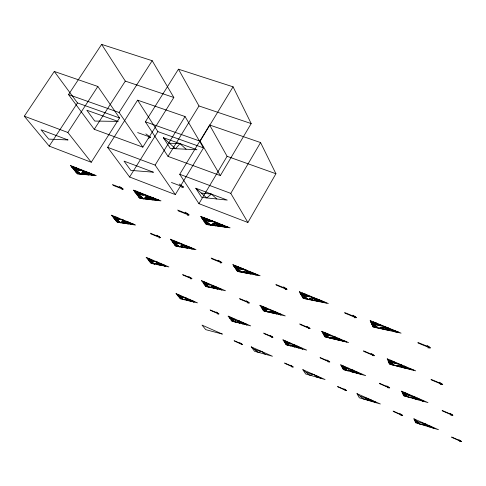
<?xml version="1.0" encoding="UTF-8"?>
<svg xmlns="http://www.w3.org/2000/svg" width="486" height="486" viewBox="0 0 486 486"><rect width="100%" height="100%" fill="white"/><g stroke="black" fill="none" stroke-linecap="round" stroke-linejoin="round"><path stroke-width="0.73" d="M382.682 328.311L382.695 327.382L384.086 328.032M395.331 331.889L389.14 329.368L386.886 328.876L384.068 329.423L384.104 327.096L388.612 328.074L395.331 331.889L394.82 330.602L393.988 331.13L391.71 329.338L391.297 329.599M116.136 220.128L114.951 219.459L114.975 218.718M116.227 217.534L116.239 217.163L118.602 218.882L118.639 218.141L119.793 219.557L113.846 216.185L118.475 221.829L117.97 222.357L116.105 220.857L116.172 219.022L113.791 218.05L116.16 219.393L114.951 219.459M402.554 366.565L399.881 366.851L400.014 364.956L402.104 365.484L402.554 366.565L403.599 366.827M128.261 222.442L128.292 222.072L130.685 223.426M134.093 224.818L133.152 224.052L132.593 224.587L130.716 223.062L130.655 223.797L128.292 222.072M138.601 195.882L137.277 195.129L137.368 194.236M138.929 192.729L138.978 192.274L141.602 194.248L141.705 193.337L142.939 195.008L137.502 192.881L134.586 191.034L136.256 191.211L141.201 197.826L140.563 198.501L138.51 196.769L138.741 194.54L136.037 193.483L137.702 193.665L134.792 191.818L135.624 191.909M415.773 398.362L413.24 398.465L413.44 396.904L415.39 397.445L415.773 398.362L416.751 398.635M152.628 198.075L152.695 197.626L155.386 199.157M159.268 200.669L158.236 199.789L157.531 200.469L155.459 198.707L155.32 199.606L152.695 197.626M150.283 261.62L149.196 261L149.293 260.417M153.248 263.807L152.41 263.145L151.857 263.527L150.18 262.197L150.441 260.739L148.2 259.797L150.387 261.037L149.196 261M427.079 425.56L424.673 425.517L424.922 424.217L429.235 426.902L428.591 425.323L433.84 428.294L433.524 427.51M174.735 244.075L173.52 243.389L173.696 242.69M177.979 246.548L177.068 245.795L176.382 246.274L174.559 244.768L175.003 243.03L172.481 242.004L174.911 243.383L173.52 243.389M175.361 241.627L175.452 241.275L177.9 242.666M181.466 244.118L180.543 243.346L179.838 243.844L177.991 242.307L177.809 243.012L175.452 241.275M188.125 246.827L188.234 246.481L190.694 247.878M194.309 249.348L193.392 248.577L192.644 249.063L190.81 247.526L190.585 248.225L188.234 246.481M205.402 222.072L204.035 221.3L204.32 220.45M186.709 298.216L179.911 296.624L179.516 297.79L183.726 299.619L186.709 298.216L190.536 301.229L188.854 299.139L193.981 302.043L193.149 300.998M208.986 224.915L207.984 224.046L207.115 224.654L205.11 222.916L205.839 220.802L215.341 222.078L220.383 226.494L218.281 223.22L214.435 222.703L215.596 225.832L217.412 224.599L219.332 224.86L225.225 227.162L224.186 225.528L223.833 226.379L221.227 224.374L221.057 224.799M206.422 219.083L206.568 218.651L209.332 220.219M213.421 221.816L212.406 220.93L211.513 221.561L209.484 219.787L209.18 220.65L206.568 218.651M205.299 284.851L204.181 284.219L204.418 283.672M208.239 287.056L207.419 286.388L206.708 286.728L205.068 285.397L205.657 284.037L213.415 285.677L217.54 289.049L215.814 286.685L221.482 289.893L220.626 288.708M206.137 282.937L208.512 283.939M236.889 269.481L235.643 268.776L235.983 268.12M240.096 271.972L239.203 271.218L238.322 271.638L236.542 270.125L237.411 268.509L246.42 270.173L250.898 274.007L249.142 271.285L255.478 274.876L254.609 273.509L254.208 274.153L251.876 272.397L251.675 272.719M238.116 267.197L238.292 266.863L240.813 268.296M244.604 269.839L243.705 269.068L242.793 269.505L240.995 267.962L240.631 268.624L238.292 266.863M247.896 222.491L275.927 173.733L260.563 142.568L209.618 125.005L179.729 174.292L198.944 203.67L247.896 222.491L230.783 193.373L179.729 174.292M78.07 170.106L77.013 169.237L76.581 169.979L72.335 166.498M230.783 193.373L260.563 142.568M75.676 168.028L75.634 167.555L78.27 169.499L78.191 168.551L79.564 170.234L74.461 168.241L71.6 166.437L73.076 166.558L78.568 173.241L78.137 173.964L76.041 172.244L75.84 169.918L73.301 168.921L74.783 169.049L71.922 167.251L72.663 167.312M81.818 170.428L80.755 169.553L80.311 170.3L78.191 168.551M198.944 203.67L227.096 156.31L209.618 125.005M220.346 175.604L251.195 123.572L233.067 86.824L178.453 69.194L145.387 121.792L168.022 156.395L220.346 175.604L200.111 141.171L145.387 121.792M175.306 194.582L203.5 147.896L185.045 116.537L137.599 100.177L107.619 147.343L129.604 177.013L175.306 194.582L155.113 165.094L107.619 147.343M76.041 172.244L81.101 174.231L83.331 170.556L88.616 174.917L85.913 171.564L82.881 171.303L84.837 174.571L85.749 173.113L87.267 173.247L92.437 175.264L91.089 173.587L91.131 174.529L88.501 172.573L88.519 173.046M200.111 141.171L233.067 86.824M168.022 156.395L198.981 105.96L178.453 69.194M155.113 165.094L185.045 116.537M142.829 147.149L173.83 97.479L152.197 60.714L101.641 44.396L68.514 94.57L94.26 129.312L142.829 147.149L119.094 112.485L68.514 94.57M129.604 177.013L157.865 131.609L137.599 100.177M91.259 162.269L119.544 117.94L97.844 86.472L54.286 71.454L24.3 116.197L49.195 146.098L91.259 162.269L67.846 132.478L24.3 116.197M119.094 112.485L152.197 60.714M94.26 129.312L125.309 81.107L101.641 44.396M234.179 321.781L233.432 321.185L232.709 321.416L231.221 320.225L231.919 319.156L239.343 320.985L243.085 323.998L241.597 321.957L246.852 324.934L246.116 323.913M67.846 132.478L97.844 86.472M49.195 146.098L77.487 102.935L54.286 71.454M94.752 175.476L93.689 174.602L93.209 175.337L91.089 173.587M263.394 309.388L262.246 308.738L262.628 308.233M266.292 311.599L265.49 310.931L264.609 311.216L263.005 309.88L263.971 308.634L272.518 310.56L276.534 313.932L275.052 311.629L280.872 314.922L280.143 313.768M264.749 307.626L264.949 307.371L267.264 308.683M302.93 296.472L301.648 295.743L302.183 295.148M186.095 149.22L180.033 143.656L175.476 148.71L163.339 137.666L197.006 149.743L170.27 148.461L163.339 137.666M306.089 298.981L305.226 298.222L304.115 298.58L302.389 297.067L303.744 295.579L313.762 297.596L318.087 301.435L316.659 298.775L312.607 297.961L313.051 300.403L315.347 299.698L317.376 300.111L323.184 302.474L322.479 301.144L321.878 301.739L319.569 299.959L319.272 300.257M304.837 294.376L305.111 294.073L307.705 295.549M118.341 219.344L117.399 218.585L116.895 219.131L115.012 217.607L119.793 219.557M141.256 194.819L140.217 193.938L139.579 194.631L135.418 191.12M311.739 297.189L310.87 296.417L309.728 296.782L307.984 295.245L307.425 295.846L305.111 294.073M145.478 195.287L144.439 194.406L143.783 195.099L141.705 193.337M116.105 220.857L120.85 222.801L123.45 220.097L128.146 223.912L125.868 221.081L131.852 224.471L130.716 223.062M138.51 196.769L143.899 198.883L147.185 195.475L152.361 199.868L149.937 196.551L146.517 196.168L148.102 199.375L149.439 198.021L151.152 198.215L156.662 200.366L155.459 198.707M122.296 223.019L121.366 222.266L123.754 223.238L121.883 221.725L124.483 223.353L125.54 222.278L126.275 222.388M154.937 200.165L153.904 199.29L153.218 199.971L149.081 196.453M288.654 345.425L287.931 344.829L287.05 345.011L285.604 343.821L286.625 342.861L294.735 344.951L298.38 347.952L297.11 345.971L302.492 349.021L301.867 348.031M324.818 335.328L323.64 334.66L324.186 334.21M327.673 337.551L326.896 336.883L325.82 337.102L324.271 335.771L325.65 334.654L335.061 336.895L338.949 340.261L337.746 338.025L343.724 341.415L343.134 340.291L344.683 341.646L345.838 341.433L346.615 342.108M326.762 333.748L327.042 333.518L329.423 334.866M216.835 198.987L211.404 194.108L206.672 197.911L195.803 188.222L227.248 200.092L201.684 197.383L195.803 188.222M177.414 243.437L176.491 242.672L175.804 243.17L173.958 241.639L179.03 243.711L177.991 242.307M208.664 221.179L207.656 220.298L206.775 220.93L202.723 217.394M373.236 325.207L371.912 324.46L372.665 323.925M376.328 327.728L375.502 326.975L374.141 327.248L372.483 325.735L374.372 324.405L385.52 326.817L389.669 330.65L388.612 328.074M375.903 323.33L376.292 323.056L378.965 324.575M150.18 262.197L154.645 264.086L157.482 262.124L161.698 265.49L159.754 263.078L165.276 266.207L164.311 264.998M174.559 244.768L179.583 246.827L183.101 244.391L187.699 248.212L185.664 245.436L191.818 248.923L190.81 247.526M205.11 222.916L210.863 225.176L215.341 222.078M383.266 326.331L382.433 325.559L381.03 325.845L379.359 324.308L378.576 324.848L376.292 323.056M155.769 263.309L158.157 264.785L159.305 264.007L160.016 264.147M181.193 247.101L180.276 246.341L182.809 247.38L180.98 245.861L183.617 247.514L185.045 246.548L185.865 246.688M223.281 226.895L222.272 226.014L221.343 226.628L217.315 223.092M228.159 227.57L227.15 226.683L226.197 227.302L224.186 225.528M346.02 370.326L345.315 369.731L344.27 369.852L342.861 368.667L344.246 367.823L353.109 370.198L356.639 373.193L355.612 371.28L361.134 374.408L360.63 373.455M148.722 138.212L150.52 137.222L145.843 133.887M389.881 362.805L388.666 362.119L389.401 361.724M392.676 365.035L391.935 364.366L390.641 364.518L389.146 363.194L390.987 362.216L401.357 364.81L405.093 368.163L404.206 366.007L410.354 369.494L409.923 368.418L411.411 369.761L412.79 369.627L413.537 370.296M392.475 361.426L392.852 361.226L395.3 362.617M240.096 269.001L239.197 268.236L238.304 268.673L236.506 267.142L241.894 269.335L240.995 267.962M205.068 285.397L209.776 287.384L213.415 285.677M236.542 270.125L241.876 272.306L246.42 270.173M184.911 299.06L187.116 300.421L188.325 299.862M211.222 286.704L213.64 288.21L215.11 287.536L215.893 287.7M243.662 272.646L242.775 271.887L245.46 272.986L243.68 271.461L246.359 273.156L248.2 272.306L249.111 272.482M121.889 189.674L123.274 189.06L119.337 186.363M258.248 275.398L257.355 274.626L256.395 275.046L254.609 273.509M406.503 396.576L405.828 395.987L404.595 396.041L403.24 394.869L405.02 394.158L414.71 396.849L418.106 399.826L417.353 397.991L423.02 401.199L422.65 400.282M181.685 187.724L183.495 187.043L179.237 184.048M306.727 296.181L305.858 295.415L304.734 295.78L302.997 294.249L308.725 296.582L307.984 295.245M231.221 320.225L235.649 322.145L239.343 320.985M263.005 309.88L267.98 311.982L272.518 310.56M302.389 297.067L308.063 299.388L313.762 297.596M237.119 321.683L239.349 323.068L240.843 322.607M269.681 312.37L268.88 311.702L271.382 312.759L269.779 311.417L272.239 312.954L274.068 312.389L274.93 312.589M187.493 215.407L189.206 214.891L185.245 212.139M326.264 303.106L325.401 302.335L324.211 302.687L322.479 301.144M159.092 237.97L160.501 237.593L156.948 235.188M377.689 325.122L376.857 324.356L375.478 324.648L373.807 323.111L379.912 325.602L379.359 324.308M265.192 354.239L261.778 351.53L258.072 352.271L251.232 346.87L254.561 351.299L272.427 356.244L251.232 346.87M285.604 343.821L290.257 345.844L294.735 344.951M324.271 335.771L329.532 337.995L335.061 336.895M372.483 325.735L378.527 328.214L385.52 326.817M292.037 345.485L294.303 346.895L296.108 346.542M331.403 338.444L330.626 337.782L333.275 338.9L331.725 337.557L334.216 339.125L337.393 338.918M398.763 332.643L397.937 331.871L396.473 332.138L394.82 330.602M74.589 169.657L74.674 170.592L75.877 170.386L73.301 168.921M220.231 262.962L221.926 262.677L218.348 260.229M190.615 278.891L192.031 278.685L188.787 276.516M394.073 362.987L393.326 362.319L392.014 362.471L390.513 361.128L396.145 363.504L395.677 362.416L394.924 362.811L392.852 361.226M320.578 377.543L321.125 378.4L316.113 375.569L317.212 377.282L313.889 374.585L309.497 375.077L302.821 369.688L305.682 373.983L325.067 379.53L302.821 369.688M342.861 368.667L347.769 370.8L353.109 370.198M389.146 363.194L394.729 365.551L401.357 364.81M349.89 370.563L352.186 371.99L355.23 371.997M137.277 195.129L138.692 194.989L136.037 193.483M285.154 289.51L287.165 289.322L283.569 286.837M247.824 303.057L249.488 302.936L246.226 300.737M217.661 314.005L219.065 313.932L216.082 311.957M204.035 221.3L205.693 221.227L202.954 219.672L204.825 219.921L201.86 218.032L202.802 218.159M375.635 401.898L376.073 402.724L370.946 399.826L371.833 401.472L368.607 398.787L363.455 399.006L356.979 393.648L359.318 397.785L380.35 403.988L356.979 393.648M403.24 394.869L408.422 397.117L414.71 396.849M365.502 398.921L367.623 400.233L369.7 400.154M354.233 317.753L356.596 317.674L352.994 315.159M308.294 328.603L310.232 328.572L306.958 326.343M271.407 337.314L273.023 337.314L270.034 335.322M426.125 424.235L417.037 421.496L415.317 422.006L420.147 424.15L426.125 424.235L429.235 426.902M241.123 344.465L242.508 344.489L239.75 342.679M427.874 347.861L430.632 347.915L427.03 345.358M372.312 355.643L374.548 355.716L371.274 353.462M235.643 268.776L237.235 268.831L234.738 267.415L236.512 267.743L233.827 266.049L234.714 266.213M169.438 143.218L180.033 143.656M327.977 361.851L329.836 361.942L326.835 359.919M291.782 366.924L293.356 367.021L290.592 365.193M204.181 284.219L205.535 284.31L203.294 283.04L205.657 284.037M301.648 295.743L303.471 295.877L300.895 294.419L302.875 294.814L300.141 293.082L301.132 293.277M440.201 384.323L442.77 384.511L439.49 382.227M73.72 168.18L74.461 168.241M75.524 169.11L77.013 169.237M79.254 169.426L80.755 169.553M75.84 169.918L83.331 170.556M387.621 387.719L389.736 387.901L386.735 385.86M79.309 173.308L77.207 171.582L77.948 171.649M77.092 173.107L80.05 173.374L77.207 171.582M82.59 174.371L81.539 173.508L83.033 173.642M86.344 174.711L85.293 173.842L86.806 173.982M92.152 174.462L93.689 174.602M344.926 390.483L346.712 390.659L343.936 388.812M262.246 308.738L263.776 308.883L261.474 307.583L263.971 308.634M201.265 193.088L211.404 194.108M371.912 324.46L373.995 324.678L371.34 323.172L373.54 323.646L370.763 321.872L371.863 322.109M136.663 192.79L137.502 192.881M138.54 193.756L140.217 193.938M142.744 194.218L144.439 194.406M138.741 194.54L147.185 195.475M142.034 197.924L139.974 196.186L140.806 196.283M139.537 197.638L142.872 198.021L139.974 196.186M145.575 199.078L144.549 198.215L146.231 198.403M149.803 199.57L148.771 198.701L150.472 198.895M152.185 199.09L153.904 199.29M156.492 199.588L158.236 199.789M450.577 415.032L452.982 415.317L449.975 413.252M323.64 334.66L325.371 334.878L323.008 333.542L325.65 334.654M400.743 415.226L402.754 415.487L399.978 413.622M210.56 221.434L203.664 217.515L201.781 217.272L204.752 219.162L210.56 221.434L209.484 219.787M203.816 219.04L204.752 219.162M205.766 220.049L207.656 220.298M210.499 220.674L212.406 220.93M208.919 224.174L206.915 222.43L207.85 222.558M206.113 223.785L209.861 224.301L206.915 222.43M212.746 225.437L211.744 224.562L213.64 224.824M217.503 226.093L216.501 225.218L218.414 225.48M220.34 225.747L222.272 226.014M225.194 226.415L227.15 226.683M115.954 218.372L117.399 218.585M116.172 219.022L123.45 220.097M124.483 223.353L122.928 220.644L124.392 220.863L125.54 222.278M119.198 221.938L117.326 220.425L118.049 220.535M117.041 221.61L119.921 222.047L117.326 220.425M121.366 222.266L122.818 222.485M125.941 223.572L125.005 222.819L126.475 223.038M131.657 223.821L133.152 224.052M388.666 362.119L390.616 362.41L388.186 361.037L390.987 362.216M459.44 441.252L461.7 441.604L458.924 439.727M174.881 242.405L176.491 242.672M178.921 243.079L180.543 243.346M175.003 243.03L183.101 244.391M183.617 247.514L182.39 244.883L184.024 245.157L185.045 246.548M177.864 245.934L176.035 244.415L176.837 244.555M175.47 245.521L178.666 246.068L176.035 244.415M180.276 246.341L181.892 246.621M185.245 247.793L184.328 247.034L185.962 247.313M191.727 248.297L193.392 248.577M237.405 267.908L239.197 268.236M241.894 268.734L243.705 269.068M246.359 273.156L245.503 270.605L247.319 270.945L248.2 272.306M240.096 271.382L238.31 269.864L239.203 270.034M237.429 270.884L240.983 271.553L238.31 269.864M242.775 271.887L244.567 272.227M248.17 273.497L247.277 272.731L249.093 273.071M255.502 274.28L257.355 274.626M150.441 260.739L157.482 262.124M158.157 264.785L156.911 262.519L158.327 262.798L159.305 264.007M153.108 263.278L151.425 261.942L152.124 262.082M151.018 262.865L153.807 263.418L151.425 261.942M159.572 265.064L158.728 264.396L160.149 264.676M303.865 295.014L305.858 295.415M308.859 296.017L310.87 296.417M306.21 298.428L304.485 296.903L305.475 297.104M303.252 297.821L307.201 298.629L304.485 296.903M310.05 299.795L309.193 299.03L311.186 299.437M315.056 300.816L314.199 300.05L316.216 300.463M323.342 301.915L325.401 302.335M213.64 288.21L212.68 286.017L214.241 286.351L215.11 287.536M208.184 286.552L206.538 285.215L207.309 285.379M205.888 286.06L208.956 286.716L206.538 285.215M215.195 288.544L214.375 287.876L215.936 288.21M374.639 323.883L376.857 324.356M380.192 325.079L382.433 325.559M376.601 327.212L374.937 325.693L376.036 325.936M373.309 326.495L377.701 327.455L374.937 325.693M380.738 328.694L379.906 327.935L382.124 328.421M386.297 329.915L385.471 329.15L387.713 329.642M395.647 331.373L397.937 331.871M272.239 312.954L271.601 310.846L273.32 311.234L274.068 312.389M266.334 311.125L264.73 309.789L265.581 309.977M263.807 310.548L267.185 311.319L264.73 309.789M268.88 311.702L270.581 312.091M273.952 313.342L273.15 312.674L274.869 313.063M334.216 339.125L333.943 337.12L335.838 337.57L336.446 338.693M327.825 337.108L326.276 335.771L327.206 335.996M325.043 336.44L328.761 337.333L326.276 335.771M330.626 337.782L332.503 338.232M336.105 339.58L335.328 338.906L337.223 339.362M343.912 340.972L345.838 341.433M231.968 320.821L233.432 321.185L230.388 317.109L235.613 320.067L234.86 319.041M391.26 361.803L393.326 362.319M392.955 364.628L391.461 363.297L392.488 363.552M389.894 363.856L393.982 364.883L391.461 363.297M396.783 366.067L396.035 365.405L398.101 365.922M401.958 367.373L401.217 366.705L403.301 367.234M410.67 369.087L412.79 369.627M288.733 345.042L287.275 343.845L288.083 344.058M286.327 344.416L289.535 345.248L287.275 343.845M352.186 371.99L352.034 370.32L353.82 370.8L354.337 371.76L352.927 370.563M346.19 369.968L344.781 368.777L345.655 369.014M343.566 369.257L347.065 370.204L344.781 368.777M254.664 349.58L261.778 351.53M406.782 396.254L405.427 395.075L406.387 395.343M403.921 395.458L407.742 396.521L405.427 395.075M415.184 399.006L414.503 398.417L416.453 398.957M306.168 372.391L313.889 374.585M360.229 396.333L368.607 398.787M125.309 81.107L173.83 97.479M198.981 105.96L251.195 123.572M77.487 102.935L119.544 117.94M157.865 131.609L203.5 147.896M227.096 156.31L275.927 173.733M137.653 132.581L150.52 137.222M171.436 182.469L183.495 187.043M70.531 165.562L96.301 175.616L77.402 173.897L70.531 165.562L81.101 174.231M133.541 190.154L161.012 200.876L139.737 198.403L133.541 190.154L143.899 198.883M200.767 216.385L230.121 227.843L206.185 224.526L200.767 216.385L210.863 225.176M202.954 219.672L205.839 220.802M85.293 173.842L87.857 174.851L83.635 171.37M148.771 198.701L151.504 199.77L147.367 196.265M216.501 225.218L219.417 226.361L215.389 222.831M112.369 184.504L122.29 188.392M177.633 210.055L188.216 214.205M113.013 185.33L122.928 189.218M178.204 210.875L188.775 215.019M81.539 173.508L84.084 174.504L81.982 172.779L84.449 173.921L82.432 172.044L83.665 172.615M144.549 198.215L147.258 199.278L145.199 197.535L147.793 198.738L145.855 196.854L147.155 197.456M211.744 224.562L214.642 225.698L212.637 223.949L215.365 225.206L213.53 223.329L213.998 224.575M111.458 215.213L135.594 225.042L117.254 222.254L111.458 215.213L120.85 222.801M170.379 239.209L195.98 249.634L175.586 246.141L170.379 239.209L179.583 246.827M232.909 264.67L260.107 275.744L237.435 271.474L232.909 264.67L241.876 272.306M299.382 291.74L328.329 303.531L303.136 298.38L299.382 291.74L308.063 299.388M370.18 320.572L401.065 333.147L373.048 327.011L370.18 320.572L378.527 328.214M127.01 222.503L131.852 224.471M186.685 246.827L191.818 248.923M250.023 272.652L255.478 274.876M234.738 267.415L237.411 268.509M300.895 294.419L303.744 295.579M371.34 323.172L374.372 324.405M125.005 222.819L127.411 223.797L123.657 220.753M150.344 233.207L159.615 236.992M184.328 247.034L186.879 248.073L183.204 245.017M211.191 258.048L221.033 262.069M247.277 272.731L249.986 273.837L246.408 270.775M275.805 284.432L286.266 288.702M314.199 300.05L317.079 301.229L313.616 298.161M344.556 312.498L355.697 317.048M385.471 329.15L388.545 330.407L385.222 327.339M417.845 342.417L429.733 347.277M150.885 233.906L160.149 237.69M211.671 258.734L221.501 262.75M276.212 285.1L286.661 289.37M344.878 313.148L356.001 317.698M418.069 343.049L429.94 347.903M309.193 299.03L312.048 300.202L310.323 298.677L313.051 300.403M379.906 327.935L382.956 329.18L381.297 327.655L384.074 328.961L382.695 327.382M146.201 257.373L168.885 266.923L151.164 263.394L146.201 257.373L154.645 264.086M201.508 280.659L225.461 290.743L205.943 286.564L201.508 280.659L209.776 287.384M259.931 305.257L285.252 315.924L263.764 311.022L259.931 305.257L267.98 311.982M321.732 331.282L348.553 342.575L324.897 336.883L321.732 331.282L329.532 337.995M387.221 358.856L415.67 370.836L389.62 364.263L387.221 358.856L394.729 365.551M149.445 259.53L153.947 261.432L152.956 260.217M160.726 264.287L165.276 266.207M204.77 282.852L209.521 284.851L208.64 283.66L208.391 284.213L206.258 282.658M216.677 287.87L221.482 289.893M263.205 307.48L268.223 309.594L267.464 308.434L267.063 308.938L264.949 307.371M275.793 312.784L280.872 314.922M325.019 333.53L330.328 335.765L329.708 334.641L329.144 335.097L327.042 333.518M338.347 339.149L343.724 341.415M404.65 367.088L410.354 369.494M158.728 264.396L160.988 265.35L157.616 262.659M214.375 287.876L216.756 288.878L213.463 286.187M273.15 312.674L275.671 313.737L272.458 311.04M335.328 338.906L337.995 340.036L334.89 337.345M401.217 366.705L404.042 367.902L401.059 365.223M182.517 274.475L191.217 278.144M239.483 298.513L248.674 302.389M299.692 323.913L309.412 328.014M363.431 350.807L373.728 355.157M431.021 379.329L441.95 383.94M182.985 275.07L191.672 278.739M239.89 299.09L249.069 302.966M300.038 324.484L309.746 328.579M363.704 351.36L373.989 355.697M431.21 379.852L442.126 384.462M396.035 365.405L398.848 366.59L397.354 365.253L399.881 366.851M176.072 293.611L197.462 302.863L180.367 298.823L176.072 293.611L183.726 299.619M228.159 316.149L250.648 325.875L231.98 321.234L228.159 316.149L235.649 322.145M282.961 339.854L306.648 350.102L286.254 344.805L282.961 339.854L290.257 345.844M340.692 364.828L365.666 375.635L343.395 369.615L340.692 364.828L347.769 370.8M401.6 391.175L427.978 402.59L403.647 395.78L401.6 391.175L408.422 397.117M179.055 295.579L183.295 297.42L182.444 296.369M189.692 300.184L193.981 302.043M231.154 318.136L235.613 320.067M242.344 322.977L246.852 324.934M285.962 341.865L290.664 343.9L290.008 342.903M297.748 346.968L302.492 349.021M343.705 366.863L348.656 369.008L348.128 368.042M356.129 372.24L361.134 374.408M404.619 393.235L409.844 395.495L409.449 394.571M417.729 398.909L423.02 401.199M177.803 295.713L179.911 296.624M229.696 318.196L231.919 319.156M284.286 341.846L286.625 342.861M341.78 366.754L344.246 367.823M402.426 393.028L405.02 394.158M210.134 309.892L218.317 313.434M263.661 333.086L272.275 336.816M320.013 357.502L329.089 361.438M379.414 383.247L388.988 387.391M414.503 398.417L417.128 399.553L414.418 397.171M442.12 410.421L452.235 414.801M210.535 310.402L218.712 313.95M264.013 333.584L272.616 337.314M320.304 357.988L329.368 361.918M379.645 383.715L389.207 387.858M442.278 410.864L452.381 415.244M413.902 418.829L438.487 429.703L415.664 422.79L413.902 418.829L420.147 424.15M316.665 376.431L321.125 378.4M371.389 400.652L376.073 402.724M428.913 426.113L433.84 428.294M414.613 420.42L417.037 421.496L417.729 423.075M234.088 340.613L241.815 344.039M284.559 362.969L292.669 366.559M337.509 386.425L346.02 390.197M393.119 411.059L402.062 415.02M451.597 436.963L461.007 441.136M234.434 341.063L242.162 344.483M284.863 363.407L292.961 366.997M337.764 386.844L346.263 390.61M393.32 411.466L402.25 415.421M451.731 437.351L461.135 441.513M213.53 223.329L214.897 223.961M330.328 335.765L324.387 332.4L326.896 336.883M116.239 217.163L118.62 218.512M268.223 309.594L262.434 306.314L265.49 310.931M409.844 395.495L404.212 392.305L405.828 395.987M209.521 284.851L203.883 281.661L207.419 286.388M348.656 369.008L343.165 365.897L345.315 369.731M153.947 261.432L148.449 258.321L152.41 263.145M290.664 343.9L285.306 340.868L287.931 344.829M183.295 297.42L178.192 294.528L181.618 298.702M221.227 224.374L224.01 225.954M218.281 223.22L225.225 227.162M391.71 329.338L394.401 330.863M379.912 325.602L373.23 321.811L375.502 326.975M149.937 196.551L156.662 200.366M138.978 192.274L141.651 193.793M136.256 191.211L142.939 195.008M319.569 299.959L322.182 301.442M316.659 298.775L323.184 302.474M308.725 296.582L302.243 292.906L305.226 298.222M88.501 172.573L91.113 174.055M85.913 171.564L92.437 175.264M75.634 167.555L78.228 169.025M73.076 166.558L79.564 170.234M74.674 170.592L75.962 171.321M251.876 272.397L254.409 273.831M241.894 269.335L235.601 265.769L239.203 271.218M396.145 363.504L390.033 360.041L391.935 364.366M179.03 243.711L172.913 240.242L177.068 245.795M190.536 301.229L186.108 298.501L187.116 300.421M156.911 262.519L161.698 265.49M371.833 401.472L367.568 398.83L367.623 400.233M243.085 323.998L238.602 321.222L239.349 323.068M212.68 286.017L217.54 289.049M422.522 424.181L424.673 425.517M298.38 347.952L293.836 345.127L294.303 346.895M122.928 220.644L128.146 223.912M352.034 370.32L356.639 373.193M413.44 396.904L418.106 399.826M410.919 397.007L413.24 398.465M271.601 310.846L276.534 313.932M81.982 172.779L84.837 174.571M333.943 337.12L338.949 340.261M182.39 244.883L187.699 248.212M400.014 364.956L405.093 368.163M245.503 270.605L250.898 274.007M82.881 171.303L88.616 174.917M312.607 297.961L318.087 301.435M151.152 198.215L148.224 196.356L149.439 198.021M146.517 196.168L152.361 199.868M145.199 197.535L148.102 199.375M212.637 223.949L215.596 225.832M384.104 327.096L389.669 330.65M381.297 327.655L384.068 329.423M219.332 224.86L216.355 222.965L217.412 224.599M214.435 222.703L220.383 226.494M118.475 221.829L119.41 222.576M71.922 167.251L74.042 168.988M78.568 173.241L79.613 174.097M85.153 171.497L87.267 173.247L84.394 171.43L85.749 173.113M134.792 191.818L136.87 193.574M141.201 197.826L142.228 198.689M233.827 266.049L235.625 267.579M201.86 218.032L203.889 219.794M300.141 293.082L301.885 294.613M315.645 298.568L317.376 300.111L314.63 298.368L315.347 299.698M370.763 321.872L372.44 323.409M387.476 327.831L389.14 329.368L386.352 327.582L386.886 328.876M203.664 217.515L207.984 224.046M82.432 172.044L83.215 173.35M145.855 196.854L146.493 198.136M118.001 121.397L94.758 121.063L86.83 110.219L118.001 121.397M67.931 139.938L48.734 139.118L41.043 129.786L67.931 139.938M153.327 172.184L130.807 170.379L124.039 161.121L153.327 172.184M222.248 334.046L205.778 329.654L202.024 325.104L222.248 334.046"/></g></svg>
